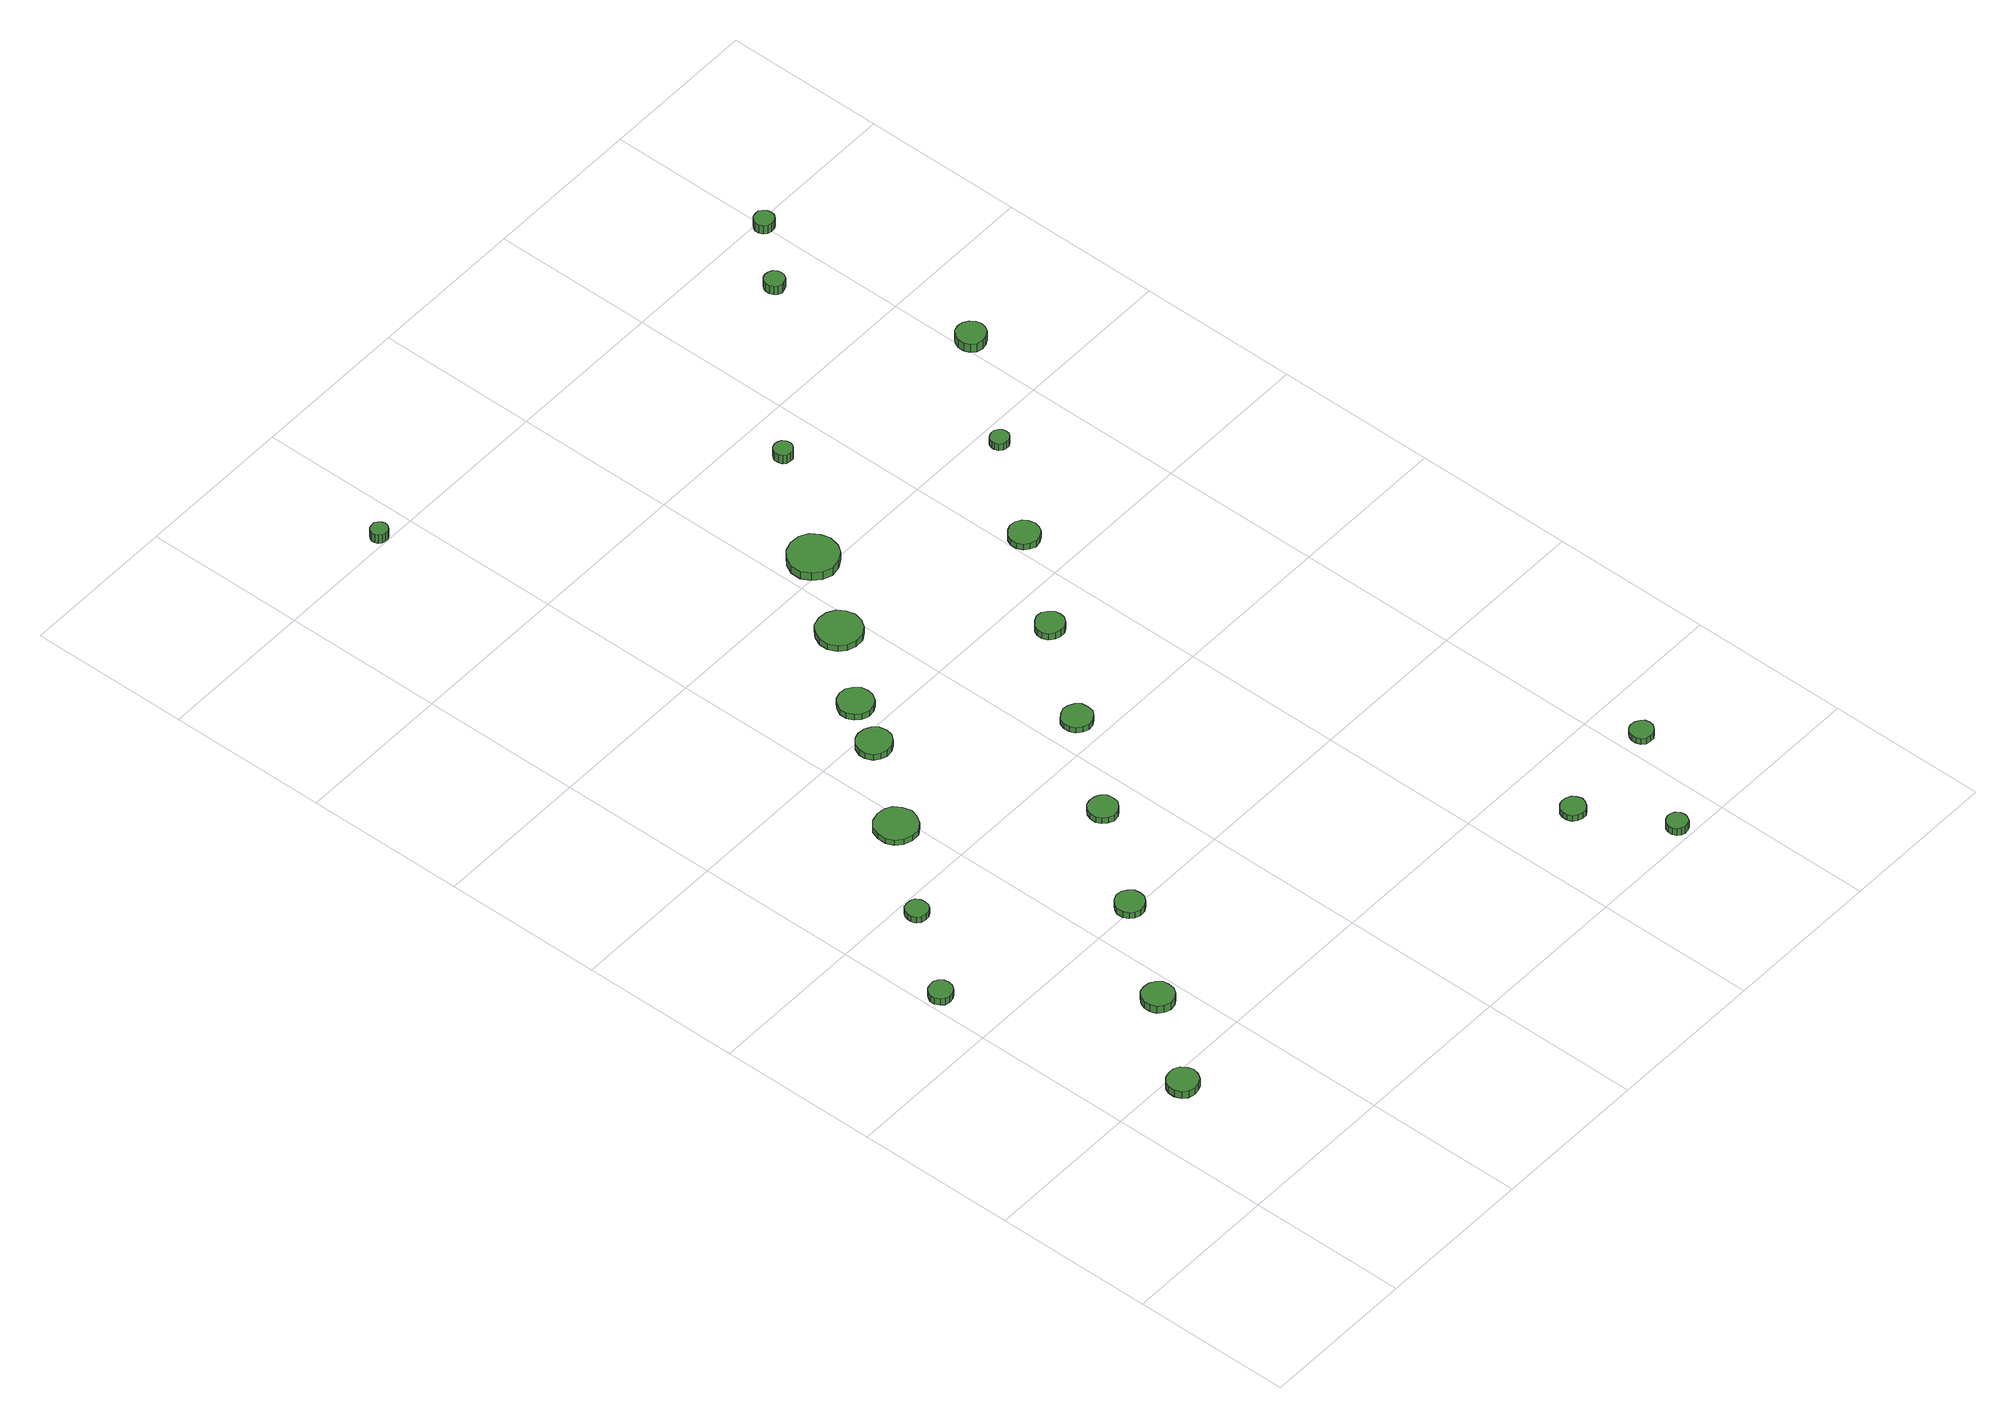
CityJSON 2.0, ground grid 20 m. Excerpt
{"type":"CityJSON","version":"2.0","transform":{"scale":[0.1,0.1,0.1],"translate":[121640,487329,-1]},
"CityObjects":{
"tree1":{"type":"SolitaryVegetationObject","attributes":{"function":"something"},"geometry":[{"type":"MultiSurface","lod":"1","boundaries":[[[0,1,2,3,4,5,6,7,8,9,10,11,12,13,14]],[[15,16,17,18,19,20,21,22,23,24,25,26,27,28,29]],[[0,29,28,1]],[[1,28,27,2]],[[2,27,26,3]],[[3,26,25,4]],[[4,25,24,5]],[[5,24,23,6]],[[6,23,22,7]],[[7,22,21,8]],[[8,21,20,9]],[[9,20,19,10]],[[10,19,18,11]],[[11,18,17,12]],[[12,17,16,13]],[[13,16,15,14]],[[14,15,29,0]]]}]},
"tree2":{"type":"SolitaryVegetationObject","attributes":{"function":"something"},"geometry":[{"type":"MultiSurface","lod":"1","boundaries":[[[30,31,32,33,34,35,36,37,38,39,40,41,42,43,44]],[[45,46,47,48,49,50,51,52,53,54,55,56,57,58,59]],[[30,59,58,31]],[[31,58,57,32]],[[32,57,56,33]],[[33,56,55,34]],[[34,55,54,35]],[[35,54,53,36]],[[36,53,52,37]],[[37,52,51,38]],[[38,51,50,39]],[[39,50,49,40]],[[40,49,48,41]],[[41,48,47,42]],[[42,47,46,43]],[[43,46,45,44]],[[44,45,59,30]]]}]},
"tree3":{"type":"SolitaryVegetationObject","attributes":{"function":"something"},"geometry":[{"type":"MultiSurface","lod":"1","boundaries":[[[60,61,62,63,64,65,66,67,68,69,70,71,72,73,74]],[[75,76,77,78,79,80,81,82,83,84,85,86,87,88,89]],[[60,89,88,61]],[[61,88,87,62]],[[62,87,86,63]],[[63,86,85,64]],[[64,85,84,65]],[[65,84,83,66]],[[66,83,82,67]],[[67,82,81,68]],[[68,81,80,69]],[[69,80,79,70]],[[70,79,78,71]],[[71,78,77,72]],[[72,77,76,73]],[[73,76,75,74]],[[74,75,89,60]]]}]},
"tree4":{"type":"SolitaryVegetationObject","attributes":{"function":"something"},"geometry":[{"type":"MultiSurface","lod":"1","boundaries":[[[90,91,92,93,94,95,96,97,98,99,100,101,102,103,104]],[[105,106,107,108,109,110,111,112,113,114,115,116,117,118,119]],[[90,119,118,91]],[[91,118,117,92]],[[92,117,116,93]],[[93,116,115,94]],[[94,115,114,95]],[[95,114,113,96]],[[96,113,112,97]],[[97,112,111,98]],[[98,111,110,99]],[[99,110,109,100]],[[100,109,108,101]],[[101,108,107,102]],[[102,107,106,103]],[[103,106,105,104]],[[104,105,119,90]]]}]},
"tree5":{"type":"SolitaryVegetationObject","attributes":{"function":"something"},"geometry":[{"type":"MultiSurface","lod":"1","boundaries":[[[120,121,122,123,124,125,126,127,128,129,130,131,132,133,134]],[[135,136,137,138,139,140,141,142,143,144,145,146,147,148,149]],[[120,149,148,121]],[[121,148,147,122]],[[122,147,146,123]],[[123,146,145,124]],[[124,145,144,125]],[[125,144,143,126]],[[126,143,142,127]],[[127,142,141,128]],[[128,141,140,129]],[[129,140,139,130]],[[130,139,138,131]],[[131,138,137,132]],[[132,137,136,133]],[[133,136,135,134]],[[134,135,149,120]]]}]},
"tree6":{"type":"SolitaryVegetationObject","attributes":{"function":"something"},"geometry":[{"type":"MultiSurface","lod":"1","boundaries":[[[150,151,152,153,154,155,156,157,158,159,160,161,162,163,164]],[[165,166,167,168,169,170,171,172,173,174,175,176,177,178,179]],[[150,179,178,151]],[[151,178,177,152]],[[152,177,176,153]],[[153,176,175,154]],[[154,175,174,155]],[[155,174,173,156]],[[156,173,172,157]],[[157,172,171,158]],[[158,171,170,159]],[[159,170,169,160]],[[160,169,168,161]],[[161,168,167,162]],[[162,167,166,163]],[[163,166,165,164]],[[164,165,179,150]]]}]},
"tree7":{"type":"SolitaryVegetationObject","attributes":{"function":"something"},"geometry":[{"type":"MultiSurface","lod":"1","boundaries":[[[180,181,182,183,184,185,186,187,188,189,190,191,192,193,194]],[[195,196,197,198,199,200,201,202,203,204,205,206,207,208,209]],[[180,209,208,181]],[[181,208,207,182]],[[182,207,206,183]],[[183,206,205,184]],[[184,205,204,185]],[[185,204,203,186]],[[186,203,202,187]],[[187,202,201,188]],[[188,201,200,189]],[[189,200,199,190]],[[190,199,198,191]],[[191,198,197,192]],[[192,197,196,193]],[[193,196,195,194]],[[194,195,209,180]]]}]},
"tree8":{"type":"SolitaryVegetationObject","attributes":{"function":"something"},"geometry":[{"type":"MultiSurface","lod":"1","boundaries":[[[210,211,212,213,214,215,216,217,218,219,220,221,222,223,224]],[[225,226,227,228,229,230,231,232,233,234,235,236,237,238,239]],[[210,239,238,211]],[[211,238,237,212]],[[212,237,236,213]],[[213,236,235,214]],[[214,235,234,215]],[[215,234,233,216]],[[216,233,232,217]],[[217,232,231,218]],[[218,231,230,219]],[[219,230,229,220]],[[220,229,228,221]],[[221,228,227,222]],[[222,227,226,223]],[[223,226,225,224]],[[224,225,239,210]]]}]},
"tree9":{"type":"SolitaryVegetationObject","attributes":{"function":"something"},"geometry":[{"type":"MultiSurface","lod":"1","boundaries":[[[240,241,242,243,244,245,246,247,248,249,250,251,252,253,254]],[[255,256,257,258,259,260,261,262,263,264,265,266,267,268,269]],[[240,269,268,241]],[[241,268,267,242]],[[242,267,266,243]],[[243,266,265,244]],[[244,265,264,245]],[[245,264,263,246]],[[246,263,262,247]],[[247,262,261,248]],[[248,261,260,249]],[[249,260,259,250]],[[250,259,258,251]],[[251,258,257,252]],[[252,257,256,253]],[[253,256,255,254]],[[254,255,269,240]]]}]},
"tree10":{"type":"SolitaryVegetationObject","attributes":{"function":"something"},"geometry":[{"type":"MultiSurface","lod":"1","boundaries":[[[270,271,272,273,274,275,276,277,278,279,280,281,282,283,284]],[[285,286,287,288,289,290,291,292,293,294,295,296,297,298,299]],[[270,299,298,271]],[[271,298,297,272]],[[272,297,296,273]],[[273,296,295,274]],[[274,295,294,275]],[[275,294,293,276]],[[276,293,292,277]],[[277,292,291,278]],[[278,291,290,279]],[[279,290,289,280]],[[280,289,288,281]],[[281,288,287,282]],[[282,287,286,283]],[[283,286,285,284]],[[284,285,299,270]]]}]},
"tree11":{"type":"SolitaryVegetationObject","attributes":{"function":"something"},"geometry":[{"type":"MultiSurface","lod":"1","boundaries":[[[300,301,302,303,304,305,306,307,308,309,310,311,312,313,314]],[[315,316,317,318,319,320,321,322,323,324,325,326,327,328,329]],[[300,329,328,301]],[[301,328,327,302]],[[302,327,326,303]],[[303,326,325,304]],[[304,325,324,305]],[[305,324,323,306]],[[306,323,322,307]],[[307,322,321,308]],[[308,321,320,309]],[[309,320,319,310]],[[310,319,318,311]],[[311,318,317,312]],[[312,317,316,313]],[[313,316,315,314]],[[314,315,329,300]]]}]},
"tree12":{"type":"SolitaryVegetationObject","attributes":{"function":"something"},"geometry":[{"type":"MultiSurface","lod":"1","boundaries":[[[330,331,332,333,334,335,336,337,338,339,340,341,342,343,344]],[[345,346,347,348,349,350,351,352,353,354,355,356,357,358,359]],[[330,359,358,331]],[[331,358,357,332]],[[332,357,356,333]],[[333,356,355,334]],[[334,355,354,335]],[[335,354,353,336]],[[336,353,352,337]],[[337,352,351,338]],[[338,351,350,339]],[[339,350,349,340]],[[340,349,348,341]],[[341,348,347,342]],[[342,347,346,343]],[[343,346,345,344]],[[344,345,359,330]]]}]},
"tree13":{"type":"SolitaryVegetationObject","attributes":{"function":"something"},"geometry":[{"type":"MultiSurface","lod":"1","boundaries":[[[360,361,362,363,364,365,366,367,368,369,370,371,372,373,374]],[[375,376,377,378,379,380,381,382,383,384,385,386,387,388,389]],[[360,389,388,361]],[[361,388,387,362]],[[362,387,386,363]],[[363,386,385,364]],[[364,385,384,365]],[[365,384,383,366]],[[366,383,382,367]],[[367,382,381,368]],[[368,381,380,369]],[[369,380,379,370]],[[370,379,378,371]],[[371,378,377,372]],[[372,377,376,373]],[[373,376,375,374]],[[374,375,389,360]]]}]},
"tree14":{"type":"SolitaryVegetationObject","attributes":{"function":"something"},"geometry":[{"type":"MultiSurface","lod":"1","boundaries":[[[390,391,392,393,394,395,396,397,398,399,400,401,402,403,404]],[[405,406,407,408,409,410,411,412,413,414,415,416,417,418,419]],[[390,419,418,391]],[[391,418,417,392]],[[392,417,416,393]],[[393,416,415,394]],[[394,415,414,395]],[[395,414,413,396]],[[396,413,412,397]],[[397,412,411,398]],[[398,411,410,399]],[[399,410,409,400]],[[400,409,408,401]],[[401,408,407,402]],[[402,407,406,403]],[[403,406,405,404]],[[404,405,419,390]]]}]},
"tree15":{"type":"SolitaryVegetationObject","attributes":{"function":"something"},"geometry":[{"type":"MultiSurface","lod":"1","boundaries":[[[420,421,422,423,424,425,426,427,428,429,430,431,432,433,434]],[[435,436,437,438,439,440,441,442,443,444,445,446,447,448,449]],[[420,449,448,421]],[[421,448,447,422]],[[422,447,446,423]],[[423,446,445,424]],[[424,445,444,425]],[[425,444,443,426]],[[426,443,442,427]],[[427,442,441,428]],[[428,441,440,429]],[[429,440,439,430]],[[430,439,438,431]],[[431,438,437,432]],[[432,437,436,433]],[[433,436,435,434]],[[434,435,449,420]]]}]},
"tree16":{"type":"SolitaryVegetationObject","attributes":{"function":"something"},"geometry":[{"type":"MultiSurface","lod":"1","boundaries":[[[450,451,452,453,454,455,456,457,458,459,460,461,462,463,464]],[[465,466,467,468,469,470,471,472,473,474,475,476,477,478,479]],[[450,479,478,451]],[[451,478,477,452]],[[452,477,476,453]],[[453,476,475,454]],[[454,475,474,455]],[[455,474,473,456]],[[456,473,472,457]],[[457,472,471,458]],[[458,471,470,459]],[[459,470,469,460]],[[460,469,468,461]],[[461,468,467,462]],[[462,467,466,463]],[[463,466,465,464]],[[464,465,479,450]]]}]},
"tree17":{"type":"SolitaryVegetationObject","attributes":{"function":"something"},"geometry":[{"type":"MultiSurface","lod":"1","boundaries":[[[480,481,482,483,484,485,486,487,488,489,490,491,492,493,494]],[[495,496,497,498,499,500,501,502,503,504,505,506,507,508,509]],[[480,509,508,481]],[[481,508,507,482]],[[482,507,506,483]],[[483,506,505,484]],[[484,505,504,485]],[[485,504,503,486]],[[486,503,502,487]],[[487,502,501,488]],[[488,501,500,489]],[[489,500,499,490]],[[490,499,498,491]],[[491,498,497,492]],[[492,497,496,493]],[[493,496,495,494]],[[494,495,509,480]]]}]},
"tree18":{"type":"SolitaryVegetationObject","attributes":{"function":"something"},"geometry":[{"type":"MultiSurface","lod":"1","boundaries":[[[510,511,512,513,514,515,516,517,518,519,520,521,522,523,524]],[[525,526,527,528,529,530,531,532,533,534,535,536,537,538,539]],[[510,539,538,511]],[[511,538,537,512]],[[512,537,536,513]],[[513,536,535,514]],[[514,535,534,515]],[[515,534,533,516]],[[516,533,532,517]],[[517,532,531,518]],[[518,531,530,519]],[[519,530,529,520]],[[520,529,528,521]],[[521,528,527,522]],[[522,527,526,523]],[[523,526,525,524]],[[524,525,539,510]]]}]},
"tree19":{"type":"SolitaryVegetationObject","attributes":{"function":"something"},"geometry":[{"type":"MultiSurface","lod":"1","boundaries":[[[540,541,542,543,544,545,546,547,548,549,550,551,552,553,554]],[[555,556,557,558,559,560,561,562,563,564,565,566,567,568,569]],[[540,569,568,541]],[[541,568,567,542]],[[542,567,566,543]],[[543,566,565,544]],[[544,565,564,545]],[[545,564,563,546]],[[546,563,562,547]],[[547,562,561,548]],[[548,561,560,549]],[[549,560,559,550]],[[550,559,558,551]],[[551,558,557,552]],[[552,557,556,553]],[[553,556,555,554]],[[554,555,569,540]]]}]},
"tree20":{"type":"SolitaryVegetationObject","attributes":{"function":"something"},"geometry":[{"type":"MultiSurface","lod":"1","boundaries":[[[570,571,572,573,574,575,576,577,578,579,580,581,582,583,584]],[[585,586,587,588,589,590,591,592,593,594,595,596,597,598,599]],[[570,599,598,571]],[[571,598,597,572]],[[572,597,596,573]],[[573,596,595,574]],[[574,595,594,575]],[[575,594,593,576]],[[576,593,592,577]],[[577,592,591,578]],[[578,591,590,579]],[[579,590,589,580]],[[580,589,588,581]],[[581,588,587,582]],[[582,587,586,583]],[[583,586,585,584]],[[584,585,599,570]]]}]},
"tree21":{"type":"SolitaryVegetationObject","attributes":{"function":"something"},"geometry":[{"type":"MultiSurface","lod":"1","boundaries":[[[600,601,602,603,604,605,606,607,608,609,610,611,612,613,614]],[[615,616,617,618,619,620,621,622,623,624,625,626,627,628,629]],[[600,629,628,601]],[[601,628,627,602]],[[602,627,626,603]],[[603,626,625,604]],[[604,625,624,605]],[[605,624,623,606]],[[606,623,622,607]],[[607,622,621,608]],[[608,621,620,609]],[[609,620,619,610]],[[610,619,618,611]],[[611,618,617,612]],[[612,617,616,613]],[[613,616,615,614]],[[614,615,629,600]]]}]},
"tree22":{"type":"SolitaryVegetationObject","attributes":{"function":"something"},"geometry":[{"type":"MultiSurface","lod":"1","boundaries":[[[630,631,632,633,634,635,636,637,638,639,640,641,642,643,644]],[[645,646,647,648,649,650,651,652,653,654,655,656,657,658,659]],[[630,659,658,631]],[[631,658,657,632]],[[632,657,656,633]],[[633,656,655,634]],[[634,655,654,635]],[[635,654,653,636]],[[636,653,652,637]],[[637,652,651,638]],[[638,651,650,639]],[[639,650,649,640]],[[640,649,648,641]],[[641,648,647,642]],[[642,647,646,643]],[[643,646,645,644]],[[644,645,659,630]]]}]},
"tree23":{"type":"SolitaryVegetationObject","attributes":{"function":"something"},"geometry":[{"type":"MultiSurface","lod":"1","boundaries":[[[660,661,662,663,664,665,666,667,668,669,670,671,672,673,674]],[[675,676,677,678,679,680,681,682,683,684,685,686,687,688,689]],[[660,689,688,661]],[[661,688,687,662]],[[662,687,686,663]],[[663,686,685,664]],[[664,685,684,665]],[[665,684,683,666]],[[666,683,682,667]],[[667,682,681,668]],[[668,681,680,669]],[[669,680,679,670]],[[670,679,678,671]],[[671,678,677,672]],[[672,677,676,673]],[[673,676,675,674]],[[674,675,689,660]]]}]}
},
"vertices":[
[106,183,17],[104,190,17],[99,197,17],[92,201,17],[85,201,17],[77,199,17],[71,194,17],[68,187,17],[68,179,17],[71,171,17],[77,166,17],[85,164,17],[92,165,17],[99,168,17],[104,175,17],[104,175,6],[99,168,6],[92,165,6],[85,164,6],[77,166,6],[71,171,6],[68,179,6],[68,187,6],[71,194,6],[77,199,6],[85,201,6],[92,201,6],[99,197,6],[104,190,6],[106,183,6],
[33,477,18],[32,483,18],[28,488,18],[23,491,18],[17,491,18],[11,489,18],[7,485,18],[4,480,18],[4,474,18],[7,468,18],[11,464,18],[17,462,18],[23,463,18],[28,466,18],[32,471,18],[32,471,8],[28,466,8],[23,463,8],[17,462,8],[11,464,8],[7,468,8],[4,474,8],[4,480,8],[7,485,8],[11,489,8],[17,491,8],[23,491,8],[28,488,8],[32,483,8],[33,477,8],
[188,288,18],[187,296,18],[182,302,18],[175,306,18],[167,307,18],[159,305,18],[153,299,18],[150,292,18],[150,284,18],[153,276,18],[159,271,18],[167,268,18],[175,269,18],[182,273,18],[187,280,18],[187,280,7],[182,273,7],[175,269,7],[167,268,7],[159,271,7],[153,276,7],[150,284,7],[150,292,7],[153,299,7],[159,305,7],[167,307,7],[175,306,7],[182,302,7],[187,296,7],[188,288,7],
[111,578,18],[110,583,18],[107,588,18],[102,591,18],[96,591,18],[90,590,18],[86,586,18],[84,580,18],[84,575,18],[86,569,18],[90,565,18],[96,564,18],[102,564,18],[107,567,18],[110,572,18],[110,572,9],[107,567,9],[102,564,9],[96,564,9],[90,565,9],[86,569,9],[84,575,9],[84,580,9],[86,586,9],[90,590,9],[96,591,9],[102,591,9],[107,588,9],[110,583,9],[111,578,9],
[276,404,17],[275,411,17],[270,417,17],[264,421,17],[256,422,17],[249,419,17],[244,414,17],[241,408,17],[241,400,17],[244,393,17],[249,389,17],[256,386,17],[264,387,17],[270,391,17],[275,397,17],[275,397,8],[270,391,8],[264,387,8],[256,386,8],[249,389,8],[244,393,8],[241,400,8],[241,408,8],[244,414,8],[249,419,8],[256,422,8],[264,421,8],[270,417,8],[275,411,8],[276,404,8],
[209,679,18],[206,690,18],[200,699,18],[191,704,18],[180,705,18],[169,702,18],[161,695,18],[157,685,18],[157,674,18],[161,664,18],[169,657,18],[180,653,18],[191,654,18],[200,660,18],[206,669,18],[206,669,10],[200,660,10],[191,654,10],[180,653,10],[169,657,10],[161,664,10],[157,674,10],[157,685,10],[161,695,10],[169,702,10],[180,705,10],[191,704,10],[200,699,10],[206,690,10],[209,679,10],
[286,780,18],[284,789,18],[278,796,18],[271,800,18],[262,801,18],[254,799,18],[247,793,18],[243,784,18],[243,776,18],[247,767,18],[254,762,18],[262,759,18],[271,760,18],[278,764,18],[284,771,18],[284,771,9],[278,764,9],[271,760,9],[262,759,9],[254,762,9],[247,767,9],[243,776,9],[243,784,9],[247,793,9],[254,799,9],[262,801,9],[271,800,9],[278,796,9],[284,789,9],[286,780,9],
[368,520,18],[367,528,18],[362,534,18],[356,537,18],[348,538,18],[341,536,18],[336,531,18],[333,524,18],[333,516,18],[336,510,18],[341,505,18],[348,502,18],[356,503,18],[362,507,18],[367,513,18],[367,513,9],[362,507,9],[356,503,9],[348,502,9],[341,505,9],[336,510,9],[333,516,9],[333,524,9],[336,531,9],[341,536,9],[348,538,9],[356,537,9],[362,534,9],[367,528,9],[368,520,9],
[319,835,18],[318,844,18],[312,851,18],[305,856,18],[296,857,18],[287,854,18],[281,848,18],[277,840,18],[277,831,18],[281,823,18],[287,817,18],[296,814,18],[305,815,18],[312,819,18],[318,827,18],[318,827,9],[312,819,9],[305,815,9],[296,814,9],[287,817,9],[281,823,9],[277,831,9],[277,840,9],[281,848,9],[287,854,9],[296,857,9],[305,856,9],[312,851,9],[318,844,9],[319,835,9],
[166,1407,25],[165,1411,25],[162,1415,25],[159,1417,25],[154,1417,25],[150,1416,25],[147,1413,25],[145,1409,25],[145,1405,25],[147,1401,25],[150,1398,25],[154,1397,25],[159,1397,25],[162,1399,25],[165,1403,25],[165,1403,12],[162,1399,12],[159,1397,12],[154,1397,12],[150,1398,12],[147,1401,12],[145,1405,12],[145,1409,12],[147,1413,12],[150,1416,12],[154,1417,12],[159,1417,12],[162,1415,12],[165,1411,12],[166,1407,12],
[458,633,17],[457,641,17],[452,647,17],[445,651,17],[438,652,17],[430,649,17],[424,644,17],[421,637,17],[421,629,17],[424,622,17],[430,617,17],[438,614,17],[445,615,17],[452,619,17],[457,625,17],[457,625,9],[452,619,9],[445,615,9],[438,614,9],[430,617,9],[424,622,9],[421,629,9],[421,637,9],[424,644,9],[430,649,9],[438,652,9],[445,651,9],[452,647,9],[457,641,9],[458,633,9],
[400,922,18],[397,933,18],[391,942,18],[381,948,18],[369,949,18],[358,946,18],[350,938,18],[345,927,18],[345,916,18],[350,905,18],[358,898,18],[369,894,18],[381,895,18],[391,901,18],[397,910,18],[397,910,9],[391,901,9],[381,895,9],[369,894,9],[358,898,9],[350,905,9],[345,916,9],[345,927,9],[350,938,9],[358,946,9],[369,949,9],[381,948,9],[391,942,9],[397,933,9],[400,922,9],
[705,123,15],[703,129,15],[700,134,15],[694,137,15],[688,138,15],[682,136,15],[677,132,15],[675,126,15],[675,120,15],[677,114,15],[682,110,15],[688,108,15],[694,108,15],[700,112,15],[703,117,15],[703,117,6],[700,112,6],[694,108,6],[688,108,6],[682,110,6],[677,114,6],[675,120,6],[675,126,6],[677,132,6],[682,136,6],[688,138,6],[694,137,6],[700,134,6],[703,129,6],[705,123,6],
[470,1016,21],[467,1028,21],[460,1039,21],[449,1045,21],[436,1046,21],[424,1042,21],[415,1034,21],[409,1022,21],[409,1009,21],[415,998,21],[424,989,21],[436,985,21],[449,987,21],[460,993,21],[467,1003,21],[467,1003,9],[460,993,9],[449,987,9],[436,985,9],[424,989,9],[415,998,9],[409,1009,9],[409,1022,9],[415,1034,9],[424,1042,9],[436,1046,9],[449,1045,9],[460,1039,9],[467,1028,9],[470,1016,9],
[758,19,17],[757,24,17],[754,29,17],[749,31,17],[744,32,17],[739,30,17],[735,27,17],[733,22,17],[733,16,17],[735,11,17],[739,8,17],[744,6,17],[749,7,17],[754,9,17],[757,14,17],[757,14,6],[754,9,6],[749,7,6],[744,6,6],[739,8,6],[735,11,6],[733,16,6],[733,22,6],[735,27,6],[739,30,6],[744,32,6],[749,31,6],[754,29,6],[757,24,6],[758,19,6],
[547,748,18],[546,755,18],[541,761,18],[535,765,18],[528,766,18],[521,763,18],[515,758,18],[512,752,18],[512,745,18],[515,738,18],[521,733,18],[528,731,18],[535,731,18],[541,735,18],[546,741,18],[546,741,8],[541,735,8],[535,731,8],[528,731,8],[521,733,8],[515,738,8],[512,745,8],[512,752,8],[515,758,8],[521,763,8],[528,766,8],[535,765,8],[541,761,8],[546,755,8],[547,748,8],
[843,141,15],[842,147,15],[838,151,15],[833,154,15],[827,155,15],[821,153,15],[817,149,15],[815,144,15],[815,138,15],[817,132,15],[821,128,15],[827,127,15],[833,127,15],[838,130,15],[842,135,15],[842,135,6],[838,130,6],[833,127,6],[827,127,6],[821,128,6],[817,132,6],[815,138,6],[815,144,6],[817,149,6],[821,153,6],[827,155,6],[833,154,6],[838,151,6],[842,147,6],[843,141,6],
[637,860,17],[635,868,17],[631,874,17],[624,878,17],[616,879,17],[609,876,17],[603,871,17],[600,864,17],[600,856,17],[603,849,17],[609,844,17],[616,841,17],[624,842,17],[631,846,17],[635,852,17],[635,852,8],[631,846,8],[624,842,8],[616,841,8],[609,844,8],[603,849,8],[600,856,8],[600,864,8],[603,871,8],[609,876,8],[616,879,8],[624,878,8],[631,874,8],[635,868,8],[637,860,8],
[553,1145,22],[552,1150,22],[549,1154,22],[545,1156,22],[540,1157,22],[535,1155,22],[532,1152,22],[530,1148,22],[530,1143,22],[532,1138,22],[535,1135,22],[540,1134,22],[545,1134,22],[549,1137,22],[552,1141,22],[552,1141,9],[549,1137,9],[545,1134,9],[540,1134,9],[535,1135,9],[532,1138,9],[530,1143,9],[530,1148,9],[532,1152,9],[535,1155,9],[540,1157,9],[545,1156,9],[549,1154,9],[552,1150,9],[553,1145,9],
[724,975,18],[723,980,18],[720,983,18],[716,986,18],[711,986,18],[707,985,18],[703,982,18],[701,977,18],[701,973,18],[703,968,18],[707,965,18],[711,964,18],[716,964,18],[720,967,18],[723,970,18],[723,970,8],[720,967,8],[716,964,8],[711,964,8],[707,965,8],[703,968,8],[701,973,8],[701,977,8],[703,982,8],[707,985,8],[711,986,8],[716,986,8],[720,983,8],[723,980,8],[724,975,8],
[742,1317,29],[741,1321,29],[738,1326,29],[733,1328,29],[728,1329,29],[723,1327,29],[720,1324,29],[718,1319,29],[718,1314,29],[720,1309,29],[723,1306,29],[728,1304,29],[733,1305,29],[738,1307,29],[741,1312,29],[741,1312,16],[738,1307,16],[733,1305,16],[728,1304,16],[723,1306,16],[720,1309,16],[718,1314,16],[718,1319,16],[720,1324,16],[723,1327,16],[728,1329,16],[733,1328,16],[738,1326,16],[741,1321,16],[742,1317,16],
[829,1099,24],[827,1106,24],[823,1112,24],[816,1116,24],[809,1117,24],[801,1115,24],[796,1110,24],[793,1103,24],[793,1095,24],[796,1088,24],[801,1083,24],[809,1081,24],[816,1082,24],[823,1086,24],[827,1092,24],[827,1092,11],[823,1086,11],[816,1082,11],[809,1081,11],[801,1083,11],[796,1088,11],[793,1095,11],[793,1103,11],[796,1110,11],[801,1115,11],[809,1117,11],[816,1116,11],[823,1112,11],[827,1106,11],[829,1099,11],
[808,1387,26],[807,1392,26],[804,1396,26],[800,1399,26],[795,1399,26],[790,1398,26],[786,1394,26],[784,1390,26],[784,1385,26],[786,1380,26],[790,1377,26],[795,1375,26],[800,1376,26],[804,1378,26],[807,1382,26],[807,1382,13],[804,1378,13],[800,1376,13],[795,1375,13],[790,1377,13],[786,1380,13],[784,1385,13],[784,1390,13],[786,1394,13],[790,1398,13],[795,1399,13],[800,1399,13],[804,1396,13],[807,1392,13],[808,1387,13]
]}
